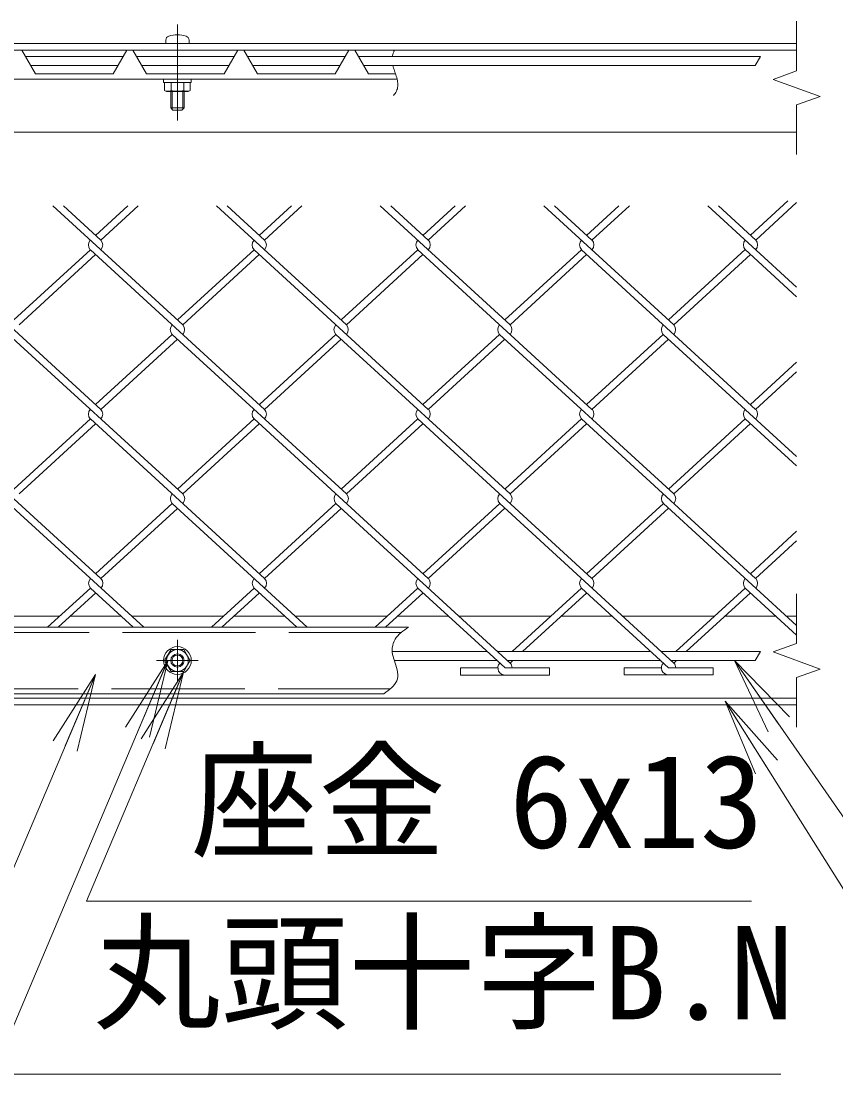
# Model space of a CAD drawing. Units: millimetres at full size; details may follow other scales. Extents: x -14699 to 14701, y -10394 to 10396.
# Drawn here: x -4820 to -3353, y -8900 to -6978 of the extents above; entities that cross this region are included whole.
import ezdxf
from ezdxf.enums import TextEntityAlignment as Align

# ---------------------------------------------------------------- set-up
doc = ezdxf.new("R2010")
doc.units = ezdxf.units.MM
doc.header["$LTSCALE"] = 40
doc.linetypes.add('DASHED', pattern=[7.5, 6, -1.5])
doc.linetypes.add('USER1', pattern=[50.8, 31.75, -6.35, 6.35, -6.35])
for name, color, linetype, lineweight in [('0-0_D-STR3', 3, 'Continuous', 13), ('0-1_D-STR1', 1, 'Continuous', 18), ('0-2_D-BMK', 2, 'USER1', 13), ('0-6_D-STR-DIM', 7, 'Continuous', 13), ('0-7_0', 7, 'Continuous', 18), ('0-9_D-STR-TXT', 7, 'Continuous', 13), ('0-B_D-STR2', 7, 'Continuous', 13)]:
    doc.layers.add(name, color=color, linetype=linetype, lineweight=lineweight)
doc.styles.add('ＭＳ ゴシック', font='')
doc.styles.get('ＭＳ ゴシック').set_extended_font_data('MS Gothic')

# ---------------------------------------------------------------- blocks, each defined once
blk = doc.blocks.new('_Open')
at = {"layer": '0-7_0'}
blk.add_line((-40, 6.67), (0, 0), dxfattribs=at)
blk.add_lwpolyline([(-40, -6.67), (0, 0), (-40, 0)], dxfattribs=at)

msp = doc.modelspace()

# ---------------------------------------------------------------- linework, layer by layer
at = {"layer": '0-0_D-STR3'}
for p, q in [((-4560.09, -7011.71), (-4560.09, -7017.81)), ((-4518.09, -7011.71), (-4518.09, -7017.81)), ((-4795.01, -7072.61), (-4819.72, -7029.81)), ((-4595.01, -7072.61), (-4619.72, -7029.81)), ((-4560.09, -7017.81), (-4518.09, -7017.81)), ((-4455.01, -7072.61), (-4430.3, -7029.81)), ((-4395.01, -7072.61), (-4419.72, -7029.81)), ((-4255.01, -7072.61), (-4230.3, -7029.81)), ((-4195.01, -7072.61), (-4219.72, -7029.81)), ((-4813.01, -7041.43), (-4637.01, -7041.43)), ((-4613.01, -7041.43), (-4437.01, -7041.43)), ((-4413.01, -7041.43), (-4237.01, -7041.43)), ((-4213.01, -7041.43), (-3488.71, -7041.43)), ((-4803.78, -7057.43), (-4646.25, -7057.43)), ((-4603.78, -7057.43), (-4446.25, -7057.43)), ((-4595.01, -7072.61), (-4455.01, -7072.61)), ((-4403.78, -7057.43), (-4246.25, -7057.43)), ((-4395.01, -7072.61), (-4255.01, -7072.61)), ((-4203.78, -7057.43), (-3497.94, -7057.43)), ((-4195.01, -7072.61), (-4146.06, -7072.61)), ((-4946.09, -7081.81), (-4143.41, -7081.81)), ((-4564.09, -7081.81), (-4564.09, -7088.21)), ((-4564.09, -7088.21), (-4514.09, -7088.21)), ((-4562.18, -7088.21), (-4562.18, -7102.2)), ((-4516, -7088.21), (-4562.18, -7088.21)), ((-4550.64, -7088.21), (-4550.64, -7102.2)), ((-4527.54, -7088.21), (-4527.54, -7102.2)), ((-4516, -7088.21), (-4516, -7102.2)), ((-4514.09, -7081.81), (-4514.09, -7088.21)), ((-4558.69, -7104.21), (-4562.18, -7102.2)), ((-4519.49, -7104.21), (-4558.69, -7104.21)), ((-4551.09, -7104.21), (-4551.09, -7133.81)), ((-4548.69, -7104.21), (-4548.69, -7136.21)), ((-4529.49, -7104.21), (-4529.49, -7136.21)), ((-4527.09, -7104.21), (-4527.09, -7133.81)), ((-4519.49, -7104.21), (-4516, -7102.2)), ((-4551.09, -7133.81), (-4547.09, -7137.81)), ((-4527.09, -7133.81), (-4551.09, -7133.81)), ((-4531.09, -7137.81), (-4547.09, -7137.81)), ((-4527.09, -7133.81), (-4531.09, -7137.81)), ((-4925.37, -8069.9), (-4122.69, -8069.9)), ((-4550.64, -8109.9), (-4562.18, -8129.9)), ((-4527.54, -8109.9), (-4550.64, -8109.9)), ((-4516, -8129.9), (-4527.54, -8109.9)), ((-4527.54, -8149.9), (-4516, -8129.9)), ((-4152.05, -8113.9), (-3980.87, -8113.9)), ((-4148.29, -8129.9), (-3963.41, -8129.9)), ((-3962.4, -8113.9), (-3685.96, -8113.9)), ((-3944.94, -8129.9), (-3668.5, -8129.9)), ((-3667.02, -8113.9), (-3488.71, -8113.9)), ((-3649.56, -8129.9), (-3497.94, -8129.9)), ((-4969.62, -8189.9), (-4166.95, -8189.9))]:
    msp.add_line(p, q, dxfattribs=at)
at = {"layer": '0-0_D-STR3', "linetype": 'DASHED'}
for p, q in [((-4938.35, -8079.1), (-4135.68, -8079.1)), ((-4957.89, -8180.7), (-4155.22, -8180.7))]:
    msp.add_line(p, q, dxfattribs=at)
at = {"layer": '0-0_D-STR3'}
for points in [[(-4795.01, -7072.61), (-4655.01, -7072.61), (-4630.3, -7029.81)], [(-4562.18, -8129.9), (-4550.64, -8149.9), (-4527.54, -8149.9)]]:
    msp.add_lwpolyline(points, dxfattribs=at)
for radius in [25, 19.6, 12, 9.83]:
    msp.add_circle((-4539.09, -8129.9), radius, dxfattribs=at)
for centre, radius, start, end in [((-4552.49, -7011.71), 7.6, 106.07286, 180), ((-4539.09, -7058.21), 56, 73.92714, 106.07286), ((-4525.69, -7011.71), 7.6, 0, 73.92714), ((-4556.41, -7093.76), 10.22, 235.61585, 304.38415), ((-4539.09, -7065.77), 38.21, 252.4121, 287.5879), ((-4521.77, -7093.76), 10.22, 235.61586, 304.38415)]:
    msp.add_arc(centre, radius, start, end, dxfattribs=at)
at = {"layer": '0-1_D-STR1'}
for p, q in [((-3423.46, -7017.81), (-5156.79, -7017.81)), ((-3423.46, -7029.81), (-5156.79, -7029.81)), ((-5156.79, -7177.81), (-3423.46, -7177.81)), ((-4751.02, -8049.9), (-4916.5, -8049.9)), ((-4640.54, -8049.9), (-4732.13, -8049.9)), ((-4456.11, -8049.9), (-4621.59, -8049.9)), ((-4345.63, -8049.9), (-4437.21, -8049.9)), ((-4161.25, -8049.9), (-4327.16, -8049.9)), ((-4050.72, -8049.9), (-4142.3, -8049.9)), ((-3866.34, -8049.9), (-4032.25, -8049.9)), ((-3755.81, -8049.9), (-3847.39, -8049.9)), ((-3571.43, -8049.9), (-3736.86, -8049.9)), ((-3460.9, -8049.9), (-3552.48, -8049.9)), ((-3423.46, -8049.9), (-3441.95, -8049.9)), ((-5156.79, -8197.9), (-3423.46, -8197.9)), ((-5156.79, -8209.9), (-3423.46, -8209.9))]:
    msp.add_line(p, q, dxfattribs=at)
at = {"layer": '0-2_D-BMK'}
for p, q in [((-4539.09, -6983.73), (-4539.09, -7156.3)), ((-4539.09, -8167.4), (-4539.09, -8092.4)), ((-4501.59, -8129.9), (-4576.59, -8129.9))]:
    msp.add_line(p, q, dxfattribs=at)
at = {"layer": '0-6_D-STR-DIM'}
for p, q in [((-3423.46, -7067.03), (-3423.46, -6977.81)), ((-3488.71, -7041.43), (-3497.94, -7057.43)), ((-3423.46, -7217.81), (-3423.46, -7128.6)), ((-3423.46, -8099.12), (-3423.46, -8009.9)), ((-3488.71, -8113.9), (-3497.94, -8129.9)), ((-3423.46, -8249.9), (-3423.46, -8160.69))]:
    msp.add_line(p, q, dxfattribs=at)
for points in [[(-4148.11, -7029.81), (-4148.59, -7030.8), (-4149.03, -7031.81), (-4149.45, -7032.83), (-4149.84, -7033.87), (-4150.19, -7034.92), (-4150.52, -7035.98), (-4150.82, -7037.06), (-4151.09, -7038.14), (-4151.33, -7039.23), (-4151.54, -7040.33), (-4151.72, -7041.43)], [(-4150.85, -7057.43), (-4150.23, -7059.84), (-4149.53, -7062.23), (-4148.76, -7064.62), (-4147.96, -7067.02), (-4147.14, -7069.42), (-4146.31, -7071.84), (-4145.51, -7074.29), (-4144.74, -7076.77), (-4144.04, -7079.28), (-4143.41, -7081.83), (-4142.88, -7084.4), (-4142.47, -7086.97), (-4142.2, -7089.53), (-4142.08, -7092.06), (-4142.15, -7094.55), (-4142.41, -7096.98), (-4142.89, -7099.32), (-4143.59, -7101.58), (-4144.51, -7103.76), (-4145.63, -7105.85), (-4146.93, -7107.88), (-4148.4, -7109.84), (-4150.01, -7111.74)], [(-3423.46, -7067.03), (-3465.74, -7082.42), (-3381.17, -7113.21), (-3423.46, -7128.6)], [(-4122.69, -8069.9), (-4126.21, -8072.25), (-4129.68, -8074.62), (-4133.06, -8077.07), (-4136.3, -8079.62), (-4139.36, -8082.3), (-4142.18, -8085.16), (-4144.72, -8088.23), (-4146.94, -8091.54), (-4148.79, -8095.12), (-4150.24, -8098.94), (-4151.29, -8102.93), (-4151.93, -8107), (-4152.15, -8111.09), (-4151.94, -8115.12), (-4151.34, -8119.06), (-4150.44, -8122.95), (-4149.31, -8126.8), (-4148.04, -8130.65), (-4146.72, -8134.52), (-4145.42, -8138.45), (-4144.22, -8142.46), (-4143.22, -8146.56), (-4142.49, -8150.7), (-4142.11, -8154.81), (-4142.18, -8158.82), (-4142.76, -8162.67), (-4143.92, -8166.29), (-4145.62, -8169.7), (-4147.79, -8172.93), (-4150.37, -8176), (-4153.28, -8178.94), (-4156.46, -8181.77), (-4159.84, -8184.53), (-4163.36, -8187.23), (-4166.95, -8189.9)], [(-3423.46, -8099.12), (-3465.74, -8114.51), (-3381.17, -8145.29), (-3423.46, -8160.69)]]:
    msp.add_lwpolyline(points, dxfattribs=at)
at = {"layer": '0-9_D-STR-TXT'}
for points in [[(-3451.74, -8875.19), (-4871.85, -8875.19), (-4557.39, -8132.15)], [(-2613.18, -8546.26), (-3246.24, -8546.26), (-3534.06, -8131.55)], [(-6448.61, -8644.64), (-4894.36, -8644.64), (-4687.38, -8156.91)], [(-3504.79, -8563.46), (-4702.82, -8563.46), (-4529.18, -8152.84)], [(-2035.12, -8899.8), (-3114.11, -8899.8), (-3551.1, -8204.85)]]:
    msp.add_lwpolyline(points, dxfattribs=at)
at = {"layer": '0-B_D-STR2'}
for p, q in [((-3439.16, -7301.42), (-3506.69, -7363.3)), ((-4529.62, -7524.7), (-4763.46, -7310.43)), ((-4677.07, -7372.22), (-4744.51, -7310.43)), ((-4628.58, -7310.43), (-4686.55, -7363.54)), ((-4609.64, -7310.43), (-4677.07, -7372.22)), ((-4234.71, -7524.7), (-4468.54, -7310.43)), ((-4382.16, -7372.22), (-4449.6, -7310.43)), ((-4333.67, -7310.43), (-4391.64, -7363.54)), ((-4314.73, -7310.43), (-4382.16, -7372.22)), ((-3939.8, -7524.7), (-4173.63, -7310.43)), ((-4087.25, -7372.22), (-4154.69, -7310.43)), ((-4038.76, -7310.43), (-4096.72, -7363.54)), ((-4019.81, -7310.43), (-4087.25, -7372.22)), ((-3644.91, -7524.68), (-3878.72, -7310.43)), ((-3792.34, -7372.22), (-3859.78, -7310.43)), ((-3743.85, -7310.43), (-3801.81, -7363.54)), ((-3724.9, -7310.43), (-3792.34, -7372.22)), ((-3423.48, -7456.91), (-3583.34, -7310.43)), ((-3497.22, -7371.98), (-3564.39, -7310.43)), ((-3423.48, -7304.42), (-3497.22, -7371.98)), ((-4677.07, -7677.18), (-4990.93, -7389.58)), ((-4696.02, -7389.58), (-4834, -7516.02)), ((-4686.55, -7398.26), (-4824.53, -7524.7)), ((-4382.16, -7677.18), (-4696.02, -7389.58)), ((-4401.11, -7389.58), (-4539.09, -7516.02)), ((-4391.64, -7398.26), (-4529.62, -7524.7)), ((-4087.25, -7677.18), (-4401.11, -7389.58)), ((-4106.2, -7389.58), (-4244.18, -7516.02)), ((-4096.72, -7398.26), (-4234.71, -7524.7)), ((-3792.36, -7677.16), (-4106.2, -7389.58)), ((-3811.29, -7389.58), (-3949.27, -7516.02)), ((-3801.81, -7398.26), (-3939.8, -7524.7)), ((-3497.45, -7677.16), (-3811.29, -7389.58)), ((-3516.16, -7389.35), (-3654.38, -7516)), ((-3506.69, -7398.03), (-3644.91, -7524.68)), ((-3423.48, -7474.27), (-3516.16, -7389.35)), ((-4529.62, -7829.66), (-4843.47, -7542.06)), ((-4548.57, -7542.06), (-4686.55, -7668.5)), ((-4539.09, -7550.74), (-4677.07, -7677.18)), ((-4234.71, -7829.66), (-4548.56, -7542.06)), ((-4253.65, -7542.06), (-4390.81, -7667.74)), ((-4244.18, -7550.74), (-4382.16, -7677.18)), ((-3939.82, -7829.64), (-4253.65, -7542.06)), ((-3958.74, -7542.06), (-4096.72, -7668.5)), ((-3949.27, -7550.74), (-4087.25, -7677.18)), ((-3644.91, -7829.64), (-3958.74, -7542.06)), ((-3663.85, -7542.04), (-3801.84, -7668.48)), ((-3654.38, -7550.72), (-3792.36, -7677.16)), ((-3423.48, -7762.31), (-3663.85, -7542.04)), ((-3423.48, -7592.01), (-3506.93, -7668.48)), ((-3423.48, -7609.37), (-3497.45, -7677.16)), ((-4677.07, -7982.14), (-4990.93, -7694.54)), ((-4696.02, -7694.54), (-4834, -7820.98)), ((-4686.55, -7703.22), (-4824.53, -7829.66)), ((-4382.19, -7982.12), (-4696.02, -7694.54)), ((-4401.11, -7694.54), (-4539.09, -7820.98)), ((-4391.64, -7703.22), (-4529.62, -7829.66)), ((-4087.27, -7982.12), (-4401.11, -7694.54)), ((-4106.2, -7694.54), (-4244.18, -7820.98)), ((-4096.72, -7703.22), (-4234.71, -7829.66)), ((-3792.36, -7982.12), (-4106.2, -7694.54)), ((-3811.31, -7694.52), (-3948.47, -7820.2)), ((-3801.84, -7703.2), (-3939.82, -7829.64)), ((-3497.45, -7982.12), (-3811.31, -7694.52)), ((-3516.16, -7694.3), (-3654.38, -7820.96)), ((-3506.69, -7702.98), (-3644.91, -7829.64)), ((-3423.48, -7779.23), (-3516.16, -7694.3)), ((-4599.77, -8069.9), (-4843.24, -7846.8)), ((-4548.56, -7847.02), (-4686.55, -7973.46)), ((-4539.09, -7855.7), (-4677.07, -7982.14)), ((-4305.33, -8069.9), (-4548.56, -7847.02)), ((-4253.65, -7847.02), (-4391.64, -7973.46)), ((-4244.18, -7855.7), (-4382.16, -7982.14)), ((-3939.82, -8134.6), (-4253.65, -7847.02)), ((-3958.53, -7846.78), (-4096.75, -7973.44)), ((-3949.06, -7855.46), (-4087.27, -7982.12)), ((-3644.67, -8134.38), (-3958.53, -7846.78)), ((-3663.62, -7846.78), (-3801.84, -7973.44)), ((-3654.14, -7855.46), (-3792.36, -7982.12)), ((-3423.48, -8066.83), (-3663.62, -7846.78)), ((-3423.48, -7896.97), (-3506.93, -7973.44)), ((-3423.48, -7914.33), (-3497.45, -7982.12)), ((-4695.81, -7999.26), (-4772.9, -8069.9)), ((-4686.33, -8007.94), (-4753.95, -8069.9)), ((-4618.71, -8069.9), (-4695.81, -7999.26)), ((-4400.89, -7999.26), (-4477.99, -8069.9)), ((-4391.42, -8007.94), (-4459.04, -8069.9)), ((-4323.8, -8069.9), (-4400.89, -7999.26)), ((-4105.98, -7999.26), (-4183.08, -8069.9)), ((-4096.51, -8007.94), (-4164.13, -8069.9)), ((-3948.84, -8143.26), (-4105.98, -7999.26)), ((-3811.07, -7999.26), (-3936.18, -8113.9)), ((-3801.6, -8007.94), (-3917.24, -8113.9)), ((-3654.14, -8143.06), (-3811.07, -7999.26)), ((-3516.16, -7999.26), (-3641.27, -8113.9)), ((-3506.69, -8007.94), (-3622.33, -8113.9)), ((-3423.48, -8084.19), (-3516.16, -7999.26)), ((-3934.7, -8129.9), (-3939.82, -8134.6)), ((-3639.79, -8129.9), (-3644.67, -8134.38)), ((-4028.84, -8143.26), (-3961.68, -8143.26)), ((-4028.84, -8143.26), (-4028.84, -8156.06)), ((-3734.14, -8143.06), (-3666.99, -8143.06)), ((-3734.14, -8143.06), (-3734.14, -8155.86)), ((-3654.14, -8143.06), (-3574.14, -8143.06)), ((-3574.14, -8143.06), (-3574.14, -8155.86)), ((-4028.84, -8156.06), (-3868.84, -8156.06)), ((-3734.14, -8155.86), (-3574.14, -8155.86))]:
    msp.add_line(p, q, dxfattribs=at)
msp.add_lwpolyline([(-3948.84, -8143.26), (-3868.84, -8143.26), (-3868.84, -8156.06)], dxfattribs=at)
for centre, start, end in [((-4686.55, -7380.9), 137.5, 222.5), ((-4686.55, -7380.9), 317.5, 42.5), ((-4391.64, -7380.9), 137.5, 222.5), ((-4391.64, -7380.9), 317.5, 42.5), ((-4096.51, -7380.66), 137.5, 222.5), ((-4096.51, -7380.66), 317.5, 42.5), ((-3801.6, -7380.66), 137.5, 222.5), ((-3801.6, -7380.66), 317.5, 42.5), ((-3506.69, -7380.66), 137.5, 222.5), ((-3506.69, -7380.66), 317.5, 42.5), ((-4539.11, -7533.36), 137.5, 222.5), ((-4539.11, -7533.36), 317.5, 42.5), ((-4244.2, -7533.36), 137.5, 222.5), ((-4244.2, -7533.36), 317.5, 42.5), ((-3949.29, -7533.36), 137.5, 222.5), ((-3949.29, -7533.36), 317.5, 42.5), ((-3654.38, -7533.36), 137.5, 222.5), ((-3654.38, -7533.36), 317.5, 42.5), ((-4686.55, -7685.86), 137.5, 222.5), ((-4686.55, -7685.86), 317.5, 42.5), ((-4391.64, -7685.86), 137.5, 222.5), ((-4391.64, -7685.86), 317.5, 42.5), ((-4096.51, -7685.62), 137.5, 222.5), ((-4096.51, -7685.62), 317.5, 42.5), ((-3801.6, -7685.62), 137.5, 222.5), ((-3801.6, -7685.62), 317.5, 42.5), ((-3506.69, -7685.62), 137.5, 222.5), ((-3506.69, -7685.62), 317.5, 42.5), ((-4538.88, -7838.1), 137.5, 222.5), ((-4538.88, -7838.1), 317.5, 42.5), ((-4243.97, -7838.1), 137.5, 222.5), ((-4243.97, -7838.1), 317.5, 42.5), ((-3949.06, -7838.1), 137.5, 222.5), ((-3949.06, -7838.1), 317.5, 42.5), ((-3654.14, -7838.1), 137.5, 222.5), ((-3654.14, -7838.1), 317.5, 42.5), ((-4686.33, -7990.58), 137.5, 222.5), ((-4686.33, -7990.58), 317.5, 42.5), ((-4391.42, -7990.58), 137.5, 222.5), ((-4391.42, -7990.58), 317.5, 42.5), ((-4096.51, -7990.58), 137.5, 222.5), ((-4096.51, -7990.58), 317.5, 42.5), ((-3801.6, -7990.58), 137.5, 222.5), ((-3801.6, -7990.58), 317.5, 42.5), ((-3506.69, -7990.58), 137.5, 222.5), ((-3506.69, -7990.58), 317.5, 42.5), ((-3948.84, -8143.26), 137.5, 275), ((-3949.06, -8143.06), 359.10095, 42.5), ((-3654.14, -8143.06), 137.5, 265), ((-3654.14, -8143.06), 0, 42.5)]:
    msp.add_arc(centre, 12.85, start, end, dxfattribs=at)

# ---------------------------------------------------------------- block references
at = {"layer": '0-9_D-STR-TXT', "xscale": 3.5, "yscale": 3.5}
for p, rotation in [((-4556.61, -8130.31), 67.06107), ((-3535.2, -8129.9), 124.7616), ((-4686.6, -8155.07), 67.00514), ((-4528.4, -8150.99), 67.07794), ((-3552.16, -8203.15), 122.16142)]:
    msp.add_blockref('_Open', p, dxfattribs=dict(at, rotation=rotation))

# ---------------------------------------------------------------- texts
at = {"layer": '0-9_D-STR-TXT', "style": 'ＭＳ ゴシック'}
for s, p in [('座金 6x13', (-4514.82, -8518.07)), ('丸頭十字B.N', (-4690.95, -8827.14))]:
    msp.add_text(s, height=168.3, dxfattribs=at).set_placement(p, align=Align.BOTTOM_LEFT)

doc.saveas('drawing.dxf')
